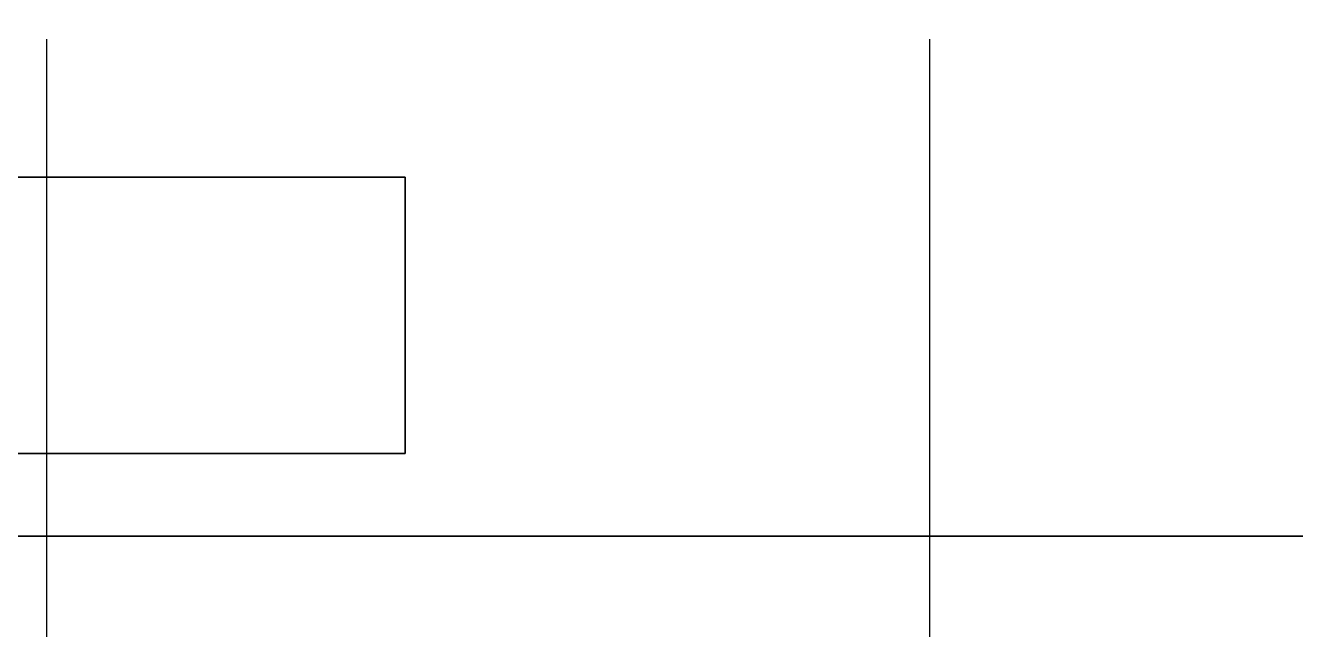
# Model space of a CAD drawing. Extents: x -65 to 400, y -475 to 105.
# Drawn here: x 221.62 to 244.63, y 18.31 to 29.25 of the extents above; entities that cross this region are included whole.
import ezdxf

# ---------------------------------------------------------------- set-up
doc = ezdxf.new("R2010")
doc.units = 0
for name, color, linetype in [('REMOTE_FRAME', 8, 'CONTINUOUS'), ('REMOTE_SENSORS', 30, 'CONTINUOUS'), ('SIGNAL', 4, 'CONTINUOUS')]:
    doc.layers.add(name, color=color, linetype=linetype)

msp = doc.modelspace()

# ---------------------------------------------------------------- linework, layer by layer
at = {"layer": 'REMOTE_FRAME'}
for points in [[(207.5, -32.5), (252.5, -32.5), (252.5, 32.5), (207.5, 32.5)], [(207.5, -32.5, 2.2), (252.5, -32.5, 2.2), (252.5, 32.5, 2.2), (207.5, 32.5, 2.2)], [(192, 20, -1), (268, 20, -1), (268, 32, -1), (192, 32, -1)], [(192, 20), (268, 20), (268, 32), (192, 32)], [(192, 20, -1), (268, 20, -1), (268, 20), (192, 20)]]:
    msp.add_3dface(points, dxfattribs=at)
at = {"layer": 'REMOTE_SENSORS'}
for points in [[(173.5, 21.5, 3), (228.5, 21.5, 3), (228.5, 26.5, 3), (173.5, 26.5, 3)], [(173.5, 21.5, 3.7), (228.5, 21.5, 3.7), (228.5, 26.5, 3.7), (173.5, 26.5, 3.7)], [(228.5, 26.5, 3), (173.5, 26.5, 3), (173.5, 26.5, 3.7), (228.5, 26.5, 3.7)], [(228.5, 21.5, 3), (228.5, 26.5, 3), (228.5, 26.5, 3.7), (228.5, 21.5, 3.7)], [(173.5, 21.5, 3), (228.5, 21.5, 3), (228.5, 21.5, 3.7), (173.5, 21.5, 3.7)]]:
    msp.add_3dface(points, dxfattribs=at)
at = {"layer": 'SIGNAL'}
for p, q in [((222, 29, 3), (222, -5, 7)), ((238, 29, 3), (238, -5, 7))]:
    msp.add_line(p, q, dxfattribs=at)

doc.saveas('drawing.dxf')
